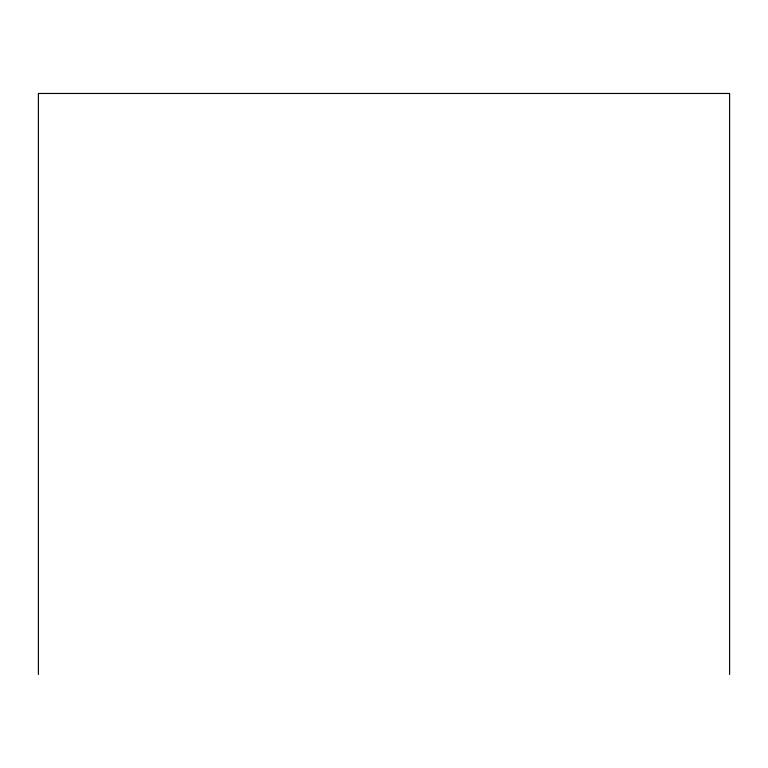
<?xml version="1.0" encoding="UTF-8"?>
<svg xmlns="http://www.w3.org/2000/svg" width="768" height="768" viewBox="0 0 768 768"><rect width="100%" height="100%" fill="white"/><g stroke="black" fill="none" stroke-linecap="round" stroke-linejoin="round"><path stroke-width="1.15" d="M729.6 674.534L729.6 93.466L38.4 93.466L38.4 674.534"/></g></svg>
